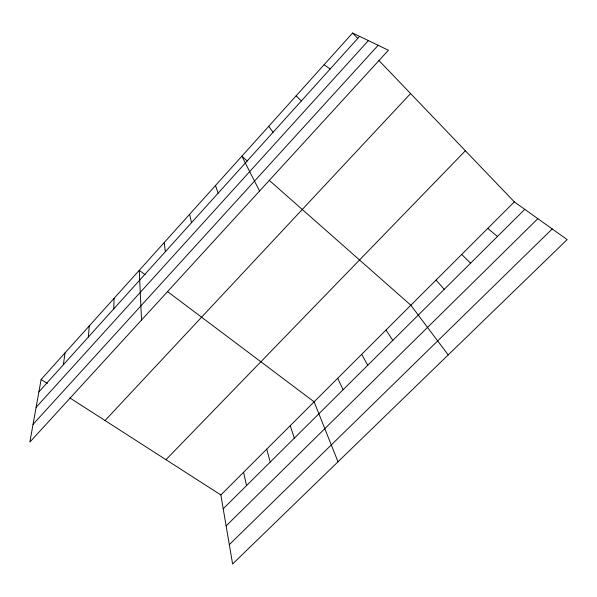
<?xml version="1.0" encoding="UTF-8"?>
<svg xmlns="http://www.w3.org/2000/svg" width="597" height="597" viewBox="0 0 597 597"><rect width="100%" height="100%" fill="white"/><g stroke="black" fill="none" stroke-linecap="round" stroke-linejoin="round"><path stroke-width="0.9" d="M113.773 308.85L114.034 298.373M88.341 337.051L89.281 325.91M63.386 364.707L64.983 352.931M41.126 379.468L29.85 442.093L388.401 50.23L352.603 33.014L41.126 379.468L47.335 383.453M38.902 391.856L359.588 36.372M36.111 407.326L368.379 40.603M33.044 424.37L378.147 45.297M105.035 420.534L410.587 93.565M165.966 459.69L465.376 150.772M220.853 494.965L514.33 201.883L567.15 239.591L232.606 563.986L220.853 494.965L69.827 397.908M223.203 508.771L524.785 209.353M226.121 525.912L537.845 218.674M229.315 544.651L552.218 228.927M324.104 64.715L330.156 68.998M145.175 274.769L139.258 270.322L141.526 320.037M167.361 291.455L314.119 401.818L337.999 461.787M487.786 228.39L497.45 236.494M247.345 161.026L241.867 156.19L259.561 191.04M269.277 180.361L410.848 305.224L448.213 354.924M461.697 254.441L470.593 263.158M296.157 95.796L301.321 100.968M352.603 33.014L357.752 38.395M379.005 60.588L514.33 201.883M436.056 280.045L444.205 289.358M268.754 126.28L273.053 132.303M386.058 329.977L392.789 340.402M361.685 354.32L367.737 365.274M337.708 378.267L343.103 389.729M215.487 185.525L218.159 193.144M290.224 425.683L294.351 438.138M266.717 449.16L270.232 462.078M189.6 214.323L191.503 222.696M243.591 472.249L246.524 485.622M164.197 242.576L165.362 251.673"/></g></svg>
